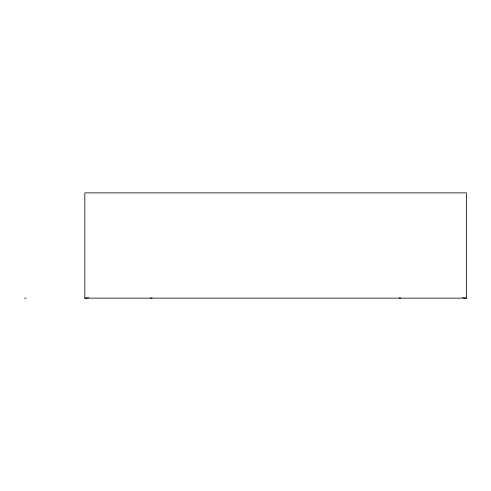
<?xml version="1.0" encoding="UTF-8"?>
<svg xmlns="http://www.w3.org/2000/svg" width="491" height="491" viewBox="0 0 491 491"><rect width="100%" height="100%" fill="white"/><g stroke="black" fill="none" stroke-linecap="round" stroke-linejoin="round"><path stroke-width="0.74" d="M150.627 298.135L152.118 297.841M84.826 298.135L466.45 298.135L466.45 192.865L84.826 192.865L84.826 298.135L88.632 297.755M24.55 298.135L26.195 298.135M462.645 297.755L466.45 298.135M399.158 297.841L400.656 298.135"/></g></svg>
